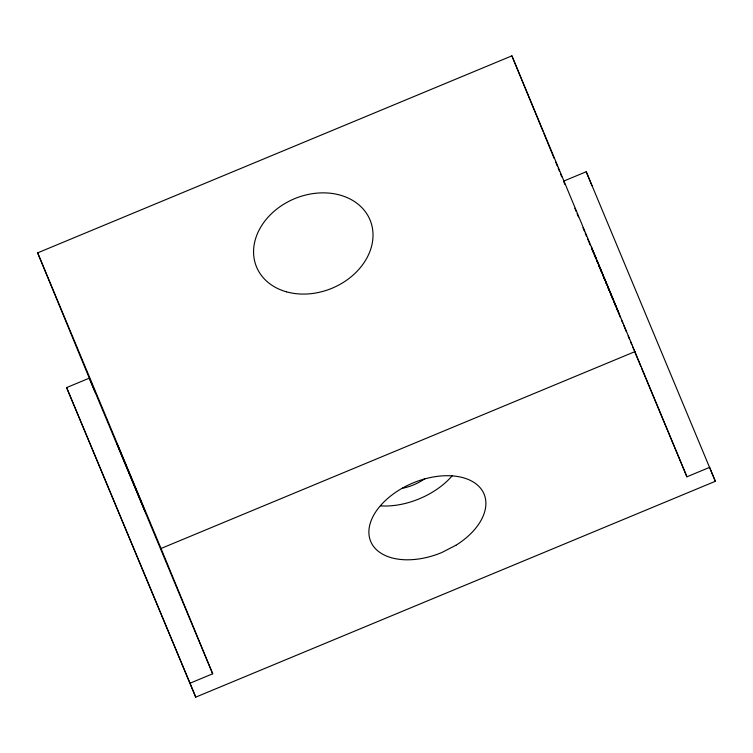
<?xml version="1.0" encoding="UTF-8"?>
<svg xmlns="http://www.w3.org/2000/svg" width="753" height="753" viewBox="0 0 753 753"><rect width="100%" height="100%" fill="white"/><g stroke="black" fill="none" stroke-linecap="round" stroke-linejoin="round"><path stroke-width="1.13" d="M95.038 392.087L37.65 252.857L511.889 55.854L686.924 476.8L709.608 467.368L715.35 481.289L195.724 697.146L66.612 387.588L89.296 378.166L212.685 673.794L189.991 683.225L195.724 697.146M715.35 481.289L586.229 171.74L563.536 181.162L564.891 184.41M212.685 673.794L161.029 548.485L635.268 351.491M591.444 247.229L596.536 259.361M616.359 307.375L618.204 311.77M614.184 302.179L615.926 306.339M574.84 208.233L576.196 211.489M577.099 213.654L578.455 216.902M582.973 227.726L584.328 230.983M585.232 233.148L586.587 236.395M587.491 238.56L590.201 245.054M591.557 248.302L593.364 252.631M594.268 254.806L595.623 258.053M596.527 260.218L597.891 263.465M598.795 265.63L601.506 272.125M602.861 275.382L604.668 279.711M605.572 281.876L606.927 285.123M607.831 287.288L609.186 290.536M610.09 292.701L612.801 299.205M614.156 302.452L615.963 306.782M616.867 308.946L618.222 312.194M619.126 314.359L620.481 317.606M621.385 319.78L622.74 323.028M623.644 325.192L626.364 331.687M628.171 336.017L629.527 339.264M630.43 341.438L631.786 344.686M632.689 346.851L634.045 350.098M634.948 352.263L640.822 366.344M641.725 368.509L686.924 476.8M37.65 252.857L161.029 548.485M66.612 387.588L189.991 683.225M596.931 260.322L603.294 275.598M603.708 276.586L606.984 284.483M604.122 277.989L606.993 284.898M607.436 285.971L609.215 290.253M610.551 293.463L613.751 301.134M607.436 285.556L613.751 300.805M596.941 260.66L603.304 276.012M586.229 171.74L591.971 185.662M614.184 301.859L619.164 313.963M596.536 259.691L591.444 247.313M511.889 55.854L543.054 131.474M543.948 133.629L554.189 158.478M555.526 161.716L557.305 166.046M558.199 168.201L559.535 171.439M560.42 173.604L561.757 176.842M452.431 475.501A61.426 37.65 -22.7 0 1 380.651 505.884M425.012 478.56A36.859 22.59 -22.7 0 1 402.196 488.311M455.942 545.266L441.757 552.551A61.426 37.65 -22.7 0 1 369.93 524.389A61.426 37.65 -22.7 0 1 461.636 477.317A61.426 37.65 -22.7 0 1 455.942 545.266M117.845 445.72L116.884 443.479L144.924 511.023L117.845 445.72M286.404 291.806A61.426 48.54 -22.4 0 0 372.923 232.301A61.426 48.54 -22.4 0 0 280.549 206.303A61.426 48.54 -22.4 0 0 286.404 291.806"/></g></svg>
